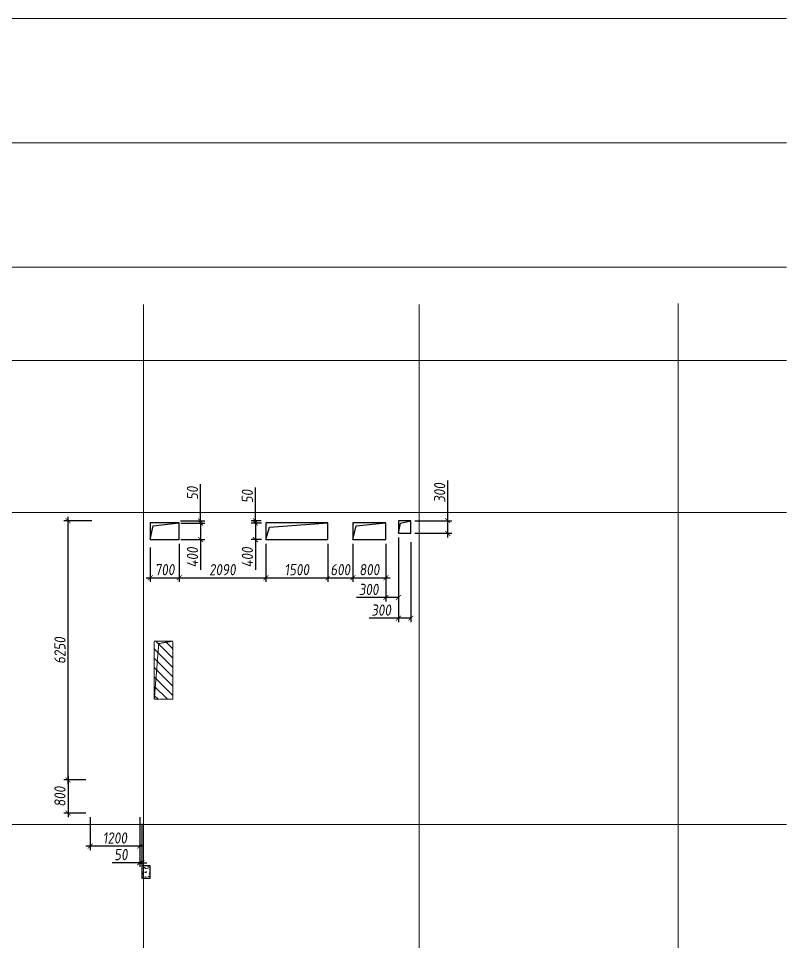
# Model space of a CAD drawing. Header units: millimetres. Extents: x -233751 to 529254, y -907864 to 285890.
# Drawn here: x 382050 to 400588, y 72340 to 94601 of the extents above; entities that cross this region are included whole.
import ezdxf

# ---------------------------------------------------------------- set-up
doc = ezdxf.new("R2010")
doc.units = ezdxf.units.MM
doc.linetypes.add('ADSK_Штриховая_ш2 п1', pattern=[3, 2, -1])
doc.linetypes.add('осевая', pattern=[2, 1.25, -0.25, 0.25, -0.25])
doc.layers.get('0').update_dxf_attribs({"lineweight": 30})
doc.layers.get('Defpoints').update_dxf_attribs({"lineweight": 0})
doc.layers.add('АР_Закладка сущ.проема', color=7, linetype='Continuous', lineweight=30, true_color=0xc70000)
for name, color, linetype, lineweight in [('АР_Перегородки газоблок_Штрих', 165, 'Continuous', 5), ('КР_Новые отверстия', 5, 'Continuous', 30), ('КР_Оси', 7, 'Continuous', 5), ('КР_Размеры отверстия', 7, 'Continuous', 5), ('КР_Сущ отверстия', 6, 'Continuous', 15)]:
    doc.layers.add(name, color=color, linetype=linetype, lineweight=lineweight)
doc.styles.add('ISOCPEUR', font='isocpeur.ttf', dxfattribs={"width": 0.85, "oblique": 7})
doc.dimstyles.new('R_100', dxfattribs={"dimtxt": 270, "dimasz": 120, "dimexe": 100, "dimexo": 100, "dimgap": 60, "dimtad": 1, "dimdec": 0, "dimrnd": 5, "dimzin": 0, "dimdsep": 46, "dimtxsty": 'ISOCPEUR', "dimblk": 'ARCHTICK', "dimcen": 0, "dimdle": 100, "dimclrd": 256, "dimclre": 256, "dimclrt": 256, "dimadec": 0, "dimazin": 0, "dimtfac": 2, "dimtdec": 0, "dimtmove": 0, "dimatfit": 3, "dimfxl": 1, "dimtvp": 3, "dimtfill": 1, "dimtolj": 1, "dimtzin": 0, "dimarcsym": 0})

# ---------------------------------------------------------------- blocks, each defined once
blk = doc.blocks.new('*U1878')
at = {"color": 0, "linetype": 'ByBlock', "lineweight": -2, "ltscale": 10}
blk.add_line((0, 0), (-74924, 0), dxfattribs=at)
blk = doc.blocks.new('*U1879')
at = {"color": 0, "linetype": 'ByBlock', "lineweight": -2, "ltscale": 10}
blk.add_line((0, 0), (-74924, 0), dxfattribs=at)
blk = doc.blocks.new('*U1880')
at = {"color": 0, "linetype": 'ByBlock', "lineweight": -2, "ltscale": 10}
blk.add_line((0, 0), (-74924, 0), dxfattribs=at)
blk = doc.blocks.new('*U1881')
at = {"color": 0, "linetype": 'ByBlock', "lineweight": -2, "ltscale": 10}
blk.add_line((0, 0), (-74924, 0), dxfattribs=at)
blk = doc.blocks.new('*U1882')
at = {"color": 0, "linetype": 'ByBlock', "lineweight": -2, "ltscale": 10}
blk.add_line((0, 0), (-74924, 0), dxfattribs=at)
blk = doc.blocks.new('*U1883')
at = {"color": 0, "linetype": 'ByBlock', "lineweight": -2, "ltscale": 10}
blk.add_line((0, 0), (-74924, 0), dxfattribs=at)
blk = doc.blocks.new('*U1895')
at = {"color": 0, "linetype": 'ByBlock', "lineweight": -2, "ltscale": 10}
blk.add_line((0, 0), (0, -34307), dxfattribs=at)
blk = doc.blocks.new('*U1896')
at = {"color": 0, "linetype": 'ByBlock', "lineweight": -2, "ltscale": 10}
blk.add_line((0, 0), (0, -34307), dxfattribs=at)
blk = doc.blocks.new('*U1897')
at = {"color": 0, "linetype": 'ByBlock', "lineweight": -2, "ltscale": 10}
blk.add_line((0, 0), (0, -34307), dxfattribs=at)
blk = doc.blocks.new('_ArchTick')
at = {"color": 0, "linetype": 'ByBlock', "const_width": 0.15}
blk.add_lwpolyline([(-0.5, -0.5), (0.5, 0.5)], dxfattribs=at)
blk = doc.blocks.new('*D141')
at = {"layer": 'Defpoints', "color": 0, "transparency": 16777216}
for p in [(385230, 81942), (385930, 82033)]:
    blk.add_point(p, dxfattribs=at)
at = {"layer": 'КР_Размеры отверстия', "lineweight": -2, "transparency": 16777216}
for p, q in [((385930, 81933), (385930, 81013)), ((385230, 81842), (385230, 81013)), ((385130, 81113), (386030, 81113))]:
    blk.add_line(p, q, dxfattribs=at)
at = {"layer": 'КР_Размеры отверстия', "lineweight": -2, "transparency": 16777216, "xscale": 120, "yscale": 120, "zscale": 120, "rotation": 180}
blk.add_blockref('_ArchTick', (385230, 81113), dxfattribs=at)
at = {"layer": 'КР_Размеры отверстия', "lineweight": -2, "transparency": 16777216, "xscale": 120, "yscale": 120, "zscale": 120}
blk.add_blockref('_ArchTick', (385930, 81113), dxfattribs=at)
at = {"layer": 'КР_Размеры отверстия', "transparency": 16777216, "insert": (385580, 81308), "char_height": 270, "attachment_point": 5, "style": 'ISOCPEUR', "bg_fill": 3, "box_fill_scale": 1.1, "bg_fill_color": 256, "bg_fill_true_color": 13158600, "bg_fill_transparency": 0}
blk.add_mtext('\\A1;700', dxfattribs=at)
at = {"layer": 'Defpoints', "color": 0, "transparency": 16777216}
blk.add_point((385930, 81113), dxfattribs=at)
blk = doc.blocks.new('*D142')
at = {"layer": 'Defpoints', "color": 0, "transparency": 16777216}
for p in [(385930, 82033), (388020, 82033), (388020, 81113)]:
    blk.add_point(p, dxfattribs=at)
at = {"layer": 'КР_Размеры отверстия', "lineweight": -2, "transparency": 16777216}
for p, q in [((385930, 81933), (385930, 81013)), ((388020, 81933), (388020, 81013)), ((385830, 81113), (388120, 81113))]:
    blk.add_line(p, q, dxfattribs=at)
at = {"layer": 'КР_Размеры отверстия', "lineweight": -2, "transparency": 16777216, "xscale": 120, "yscale": 120, "zscale": 120, "rotation": 180}
blk.add_blockref('_ArchTick', (385930, 81113), dxfattribs=at)
at = {"layer": 'КР_Размеры отверстия', "lineweight": -2, "transparency": 16777216, "xscale": 120, "yscale": 120, "zscale": 120}
blk.add_blockref('_ArchTick', (388020, 81113), dxfattribs=at)
at = {"layer": 'КР_Размеры отверстия', "transparency": 16777216, "insert": (386975, 81308), "char_height": 270, "attachment_point": 5, "style": 'ISOCPEUR', "bg_fill": 3, "box_fill_scale": 1.1, "bg_fill_color": 256, "bg_fill_true_color": 13158600, "bg_fill_transparency": 0}
blk.add_mtext('\\A1;2090', dxfattribs=at)
blk = doc.blocks.new('*D143')
at = {"layer": 'Defpoints', "color": 0, "transparency": 16777216}
for p in [(388020, 82033), (389520, 82033), (389520, 81113)]:
    blk.add_point(p, dxfattribs=at)
at = {"layer": 'КР_Размеры отверстия', "lineweight": -2, "transparency": 16777216}
for p, q in [((388020, 81933), (388020, 81013)), ((389520, 81933), (389520, 81013)), ((387920, 81113), (389620, 81113))]:
    blk.add_line(p, q, dxfattribs=at)
at = {"layer": 'КР_Размеры отверстия', "lineweight": -2, "transparency": 16777216, "xscale": 120, "yscale": 120, "zscale": 120, "rotation": 180}
blk.add_blockref('_ArchTick', (388020, 81113), dxfattribs=at)
at = {"layer": 'КР_Размеры отверстия', "lineweight": -2, "transparency": 16777216, "xscale": 120, "yscale": 120, "zscale": 120}
blk.add_blockref('_ArchTick', (389520, 81113), dxfattribs=at)
at = {"layer": 'КР_Размеры отверстия', "transparency": 16777216, "insert": (388770, 81308), "char_height": 270, "attachment_point": 5, "style": 'ISOCPEUR', "bg_fill": 3, "box_fill_scale": 1.1, "bg_fill_color": 256, "bg_fill_true_color": 13158600, "bg_fill_transparency": 0}
blk.add_mtext('\\A1;1500', dxfattribs=at)
blk = doc.blocks.new('*D144')
at = {"layer": 'Defpoints', "color": 0, "transparency": 16777216}
for p in [(389520, 82033), (390120, 82033)]:
    blk.add_point(p, dxfattribs=at)
at = {"layer": 'КР_Размеры отверстия', "lineweight": -2, "transparency": 16777216}
for p, q in [((389520, 81933), (389520, 81013)), ((390120, 81933), (390120, 81013)), ((389420, 81113), (390220, 81113))]:
    blk.add_line(p, q, dxfattribs=at)
at = {"layer": 'КР_Размеры отверстия', "lineweight": -2, "transparency": 16777216, "xscale": 120, "yscale": 120, "zscale": 120, "rotation": 180}
blk.add_blockref('_ArchTick', (389520, 81113), dxfattribs=at)
at = {"layer": 'КР_Размеры отверстия', "lineweight": -2, "transparency": 16777216, "xscale": 120, "yscale": 120, "zscale": 120}
blk.add_blockref('_ArchTick', (390120, 81113), dxfattribs=at)
at = {"layer": 'КР_Размеры отверстия', "transparency": 16777216, "insert": (389820, 81308), "char_height": 270, "attachment_point": 5, "style": 'ISOCPEUR', "bg_fill": 3, "box_fill_scale": 1.1, "bg_fill_color": 256, "bg_fill_true_color": 13158600, "bg_fill_transparency": 0}
blk.add_mtext('\\A1;600', dxfattribs=at)
at = {"layer": 'Defpoints', "color": 0, "transparency": 16777216}
blk.add_point((390120, 81113), dxfattribs=at)
blk = doc.blocks.new('*D145')
at = {"layer": 'Defpoints', "color": 0, "transparency": 16777216}
for p in [(390120, 82033), (390920, 82033), (390920, 81113)]:
    blk.add_point(p, dxfattribs=at)
at = {"layer": 'КР_Размеры отверстия', "lineweight": -2, "transparency": 16777216}
for p, q in [((390120, 81933), (390120, 81013)), ((390920, 81933), (390920, 81013)), ((390020, 81113), (391020, 81113))]:
    blk.add_line(p, q, dxfattribs=at)
at = {"layer": 'КР_Размеры отверстия', "lineweight": -2, "transparency": 16777216, "xscale": 120, "yscale": 120, "zscale": 120, "rotation": 180}
blk.add_blockref('_ArchTick', (390120, 81113), dxfattribs=at)
at = {"layer": 'КР_Размеры отверстия', "lineweight": -2, "transparency": 16777216, "xscale": 120, "yscale": 120, "zscale": 120}
blk.add_blockref('_ArchTick', (390920, 81113), dxfattribs=at)
at = {"layer": 'КР_Размеры отверстия', "transparency": 16777216, "insert": (390520, 81308), "char_height": 270, "attachment_point": 5, "style": 'ISOCPEUR', "bg_fill": 3, "box_fill_scale": 1.1, "bg_fill_color": 256, "bg_fill_true_color": 13158600, "bg_fill_transparency": 0}
blk.add_mtext('\\A1;800', dxfattribs=at)
blk = doc.blocks.new('*D146')
at = {"layer": 'Defpoints', "color": 0, "transparency": 16777216}
for p in [(391221, 82185), (390920, 82033), (391221, 80637)]:
    blk.add_point(p, dxfattribs=at)
at = {"layer": 'КР_Размеры отверстия', "lineweight": -2, "transparency": 16777216}
for p, q in [((390920, 81933), (390920, 80537)), ((391221, 82085), (391221, 80537)), ((390920, 80637), (390210, 80637)), ((391221, 80637), (390820, 80637))]:
    blk.add_line(p, q, dxfattribs=at)
at = {"layer": 'КР_Размеры отверстия', "lineweight": -2, "transparency": 16777216, "xscale": 120, "yscale": 120, "zscale": 120, "rotation": 180}
blk.add_blockref('_ArchTick', (390920, 80637), dxfattribs=at)
at = {"layer": 'КР_Размеры отверстия', "lineweight": -2, "transparency": 16777216, "xscale": 120, "yscale": 120, "zscale": 120}
blk.add_blockref('_ArchTick', (391221, 80637), dxfattribs=at)
at = {"layer": 'КР_Размеры отверстия', "transparency": 16777216, "insert": (390505, 80832), "char_height": 270, "attachment_point": 5, "style": 'ISOCPEUR', "bg_fill": 3, "box_fill_scale": 1.1, "bg_fill_color": 256, "bg_fill_true_color": 13158600, "bg_fill_transparency": 0}
blk.add_mtext('\\A1;300', dxfattribs=at)
blk = doc.blocks.new('*D147')
at = {"layer": 'Defpoints', "color": 0, "transparency": 16777216}
for p in [(391221, 82185), (391520, 82072), (391520, 80139)]:
    blk.add_point(p, dxfattribs=at)
at = {"layer": 'КР_Размеры отверстия', "lineweight": -2, "transparency": 16777216}
for p, q in [((391221, 82085), (391221, 80039)), ((391520, 81972), (391520, 80039)), ((391221, 80139), (390512, 80139)), ((391520, 80139), (391121, 80139))]:
    blk.add_line(p, q, dxfattribs=at)
at = {"layer": 'КР_Размеры отверстия', "lineweight": -2, "transparency": 16777216, "xscale": 120, "yscale": 120, "zscale": 120, "rotation": 180}
blk.add_blockref('_ArchTick', (391221, 80139), dxfattribs=at)
at = {"layer": 'КР_Размеры отверстия', "lineweight": -2, "transparency": 16777216, "xscale": 120, "yscale": 120, "zscale": 120}
blk.add_blockref('_ArchTick', (391520, 80139), dxfattribs=at)
at = {"layer": 'КР_Размеры отверстия', "transparency": 16777216, "insert": (390807, 80334), "char_height": 270, "attachment_point": 5, "style": 'ISOCPEUR', "bg_fill": 3, "box_fill_scale": 1.1, "bg_fill_color": 256, "bg_fill_true_color": 13158600, "bg_fill_transparency": 0}
blk.add_mtext('\\A1;300', dxfattribs=at)
blk = doc.blocks.new('*D148')
at = {"layer": 'Defpoints', "color": 0, "transparency": 16777216}
for p in [(385872, 82433), (386445, 82433), (385872, 82033)]:
    blk.add_point(p, dxfattribs=at)
at = {"layer": 'КР_Размеры отверстия', "lineweight": -2, "transparency": 16777216}
for p, q in [((385972, 82433), (386545, 82433)), ((386445, 82433), (386445, 81933)), ((385972, 82033), (386545, 82033)), ((386445, 82033), (386445, 81301))]:
    blk.add_line(p, q, dxfattribs=at)
at = {"layer": 'КР_Размеры отверстия', "lineweight": -2, "transparency": 16777216, "xscale": 120, "yscale": 120, "zscale": 120}
for p, rotation in [((386445, 82433), 90), ((386445, 82033), 270)]:
    blk.add_blockref('_ArchTick', p, dxfattribs=dict(at, rotation=rotation))
at = {"layer": 'КР_Размеры отверстия', "transparency": 16777216, "insert": (386250, 81607), "char_height": 270, "attachment_point": 5, "rotation": 90, "style": 'ISOCPEUR', "bg_fill": 3, "box_fill_scale": 1.1, "bg_fill_color": 256, "bg_fill_true_color": 13158600, "bg_fill_transparency": 0}
blk.add_mtext('\\A1;400', dxfattribs=at)
blk = doc.blocks.new('*D149')
at = {"layer": 'Defpoints', "color": 0, "transparency": 16777216}
for p in [(385860, 82486), (385872, 82433), (386445, 82486)]:
    blk.add_point(p, dxfattribs=at)
at = {"layer": 'КР_Размеры отверстия', "lineweight": -2, "transparency": 16777216}
for p, q in [((386445, 82486), (386445, 83369)), ((385960, 82486), (386545, 82486)), ((385972, 82433), (386545, 82433)), ((386445, 82433), (386445, 82486)), ((386445, 82433), (386445, 82313))]:
    blk.add_line(p, q, dxfattribs=at)
at = {"layer": 'КР_Размеры отверстия', "lineweight": -2, "transparency": 16777216, "xscale": 120, "yscale": 120, "zscale": 120}
for p, rotation in [((386445, 82486), 270), ((386445, 82433), 90)]:
    blk.add_blockref('_ArchTick', p, dxfattribs=dict(at, rotation=rotation))
at = {"layer": 'КР_Размеры отверстия', "transparency": 16777216, "insert": (386250, 83154), "char_height": 270, "attachment_point": 5, "rotation": 90, "style": 'ISOCPEUR', "bg_fill": 3, "box_fill_scale": 1.1, "bg_fill_color": 256, "bg_fill_true_color": 13158600, "bg_fill_transparency": 0}
blk.add_mtext('\\A1;50', dxfattribs=at)
blk = doc.blocks.new('*D150')
at = {"layer": 'Defpoints', "color": 0, "transparency": 16777216}
for p in [(387770, 82433), (388020, 82433), (388020, 82033)]:
    blk.add_point(p, dxfattribs=at)
at = {"layer": 'КР_Размеры отверстия', "lineweight": -2, "transparency": 16777216}
for p, q in [((387920, 82433), (387670, 82433)), ((387770, 82433), (387770, 81933)), ((387920, 82033), (387670, 82033)), ((387770, 82033), (387770, 81301))]:
    blk.add_line(p, q, dxfattribs=at)
at = {"layer": 'КР_Размеры отверстия', "lineweight": -2, "transparency": 16777216, "xscale": 120, "yscale": 120, "zscale": 120}
for p, rotation in [((387770, 82433), 90), ((387770, 82033), 270)]:
    blk.add_blockref('_ArchTick', p, dxfattribs=dict(at, rotation=rotation))
at = {"layer": 'КР_Размеры отверстия', "transparency": 16777216, "insert": (387575, 81607), "char_height": 270, "attachment_point": 5, "rotation": 90, "style": 'ISOCPEUR', "bg_fill": 3, "box_fill_scale": 1.1, "bg_fill_color": 256, "bg_fill_true_color": 13158600, "bg_fill_transparency": 0}
blk.add_mtext('\\A1;400', dxfattribs=at)
blk = doc.blocks.new('*D151')
at = {"layer": 'Defpoints', "color": 0, "transparency": 16777216}
for p in [(387770, 82486), (388007, 82486), (388020, 82433)]:
    blk.add_point(p, dxfattribs=at)
at = {"layer": 'КР_Размеры отверстия', "lineweight": -2, "transparency": 16777216}
for p, q in [((387770, 82486), (387770, 83290)), ((387907, 82486), (387670, 82486)), ((387920, 82433), (387670, 82433)), ((387770, 82433), (387770, 82486)), ((387770, 82433), (387770, 82313))]:
    blk.add_line(p, q, dxfattribs=at)
at = {"layer": 'КР_Размеры отверстия', "lineweight": -2, "transparency": 16777216, "xscale": 120, "yscale": 120, "zscale": 120}
for p, rotation in [((387770, 82486), 270), ((387770, 82433), 90)]:
    blk.add_blockref('_ArchTick', p, dxfattribs=dict(at, rotation=rotation))
at = {"layer": 'КР_Размеры отверстия', "transparency": 16777216, "insert": (387575, 83076), "char_height": 270, "attachment_point": 5, "rotation": 90, "style": 'ISOCPEUR', "bg_fill": 3, "box_fill_scale": 1.1, "bg_fill_color": 256, "bg_fill_true_color": 13158600, "bg_fill_transparency": 0}
blk.add_mtext('\\A1;50', dxfattribs=at)
blk = doc.blocks.new('*D152')
at = {"layer": 'Defpoints', "color": 0, "transparency": 16777216}
for p in [(391520, 82486), (392411, 82486), (391520, 82185)]:
    blk.add_point(p, dxfattribs=at)
at = {"layer": 'КР_Размеры отверстия', "lineweight": -2, "transparency": 16777216}
for p, q in [((392411, 82486), (392411, 83456)), ((391620, 82486), (392511, 82486)), ((392411, 82085), (392411, 82486)), ((391620, 82185), (392511, 82185))]:
    blk.add_line(p, q, dxfattribs=at)
at = {"layer": 'КР_Размеры отверстия', "lineweight": -2, "transparency": 16777216, "xscale": 120, "yscale": 120, "zscale": 120}
for p, rotation in [((392411, 82486), 90), ((392411, 82185), 270)]:
    blk.add_blockref('_ArchTick', p, dxfattribs=dict(at, rotation=rotation))
at = {"layer": 'КР_Размеры отверстия', "transparency": 16777216, "insert": (392216, 83162), "char_height": 270, "attachment_point": 5, "rotation": 90, "style": 'ISOCPEUR', "bg_fill": 3, "box_fill_scale": 1.1, "bg_fill_color": 256, "bg_fill_true_color": 13158600, "bg_fill_transparency": 0}
blk.add_mtext('\\A1;300', dxfattribs=at)
blk = doc.blocks.new('*D153')
at = {"layer": 'Defpoints', "color": 0, "transparency": 16777216}
for p in [(383247, 82486), (383925, 82486), (383780, 76236)]:
    blk.add_point(p, dxfattribs=at)
at = {"layer": 'КР_Размеры отверстия', "lineweight": -2, "transparency": 16777216}
for p, q in [((383825, 82486), (383147, 82486)), ((383247, 76136), (383247, 82586)), ((383680, 76236), (383147, 76236))]:
    blk.add_line(p, q, dxfattribs=at)
at = {"layer": 'КР_Размеры отверстия', "lineweight": -2, "transparency": 16777216, "xscale": 120, "yscale": 120, "zscale": 120}
for p, rotation in [((383247, 82486), 90), ((383247, 76236), 270)]:
    blk.add_blockref('_ArchTick', p, dxfattribs=dict(at, rotation=rotation))
at = {"layer": 'КР_Размеры отверстия', "transparency": 16777216, "insert": (383052, 79361), "char_height": 270, "attachment_point": 5, "rotation": 90, "style": 'ISOCPEUR', "bg_fill": 3, "box_fill_scale": 1.1, "bg_fill_color": 256, "bg_fill_true_color": 13158600, "bg_fill_transparency": 0}
blk.add_mtext('\\A1;6250', dxfattribs=at)
blk = doc.blocks.new('*D154')
at = {"layer": 'Defpoints', "color": 0, "transparency": 16777216}
for p in [(383780, 76236), (383247, 75436), (383780, 75436)]:
    blk.add_point(p, dxfattribs=at)
at = {"layer": 'КР_Размеры отверстия', "lineweight": -2, "transparency": 16777216}
for p, q in [((383680, 76236), (383147, 76236)), ((383247, 76336), (383247, 75336)), ((383680, 75436), (383147, 75436))]:
    blk.add_line(p, q, dxfattribs=at)
at = {"layer": 'КР_Размеры отверстия', "lineweight": -2, "transparency": 16777216, "xscale": 120, "yscale": 120, "zscale": 120}
for p, rotation in [((383247, 76236), 90), ((383247, 75436), 270)]:
    blk.add_blockref('_ArchTick', p, dxfattribs=dict(at, rotation=rotation))
at = {"layer": 'КР_Размеры отверстия', "transparency": 16777216, "insert": (383052, 75836), "char_height": 270, "attachment_point": 5, "rotation": 90, "style": 'ISOCPEUR', "bg_fill": 3, "box_fill_scale": 1.1, "bg_fill_color": 256, "bg_fill_true_color": 13158600, "bg_fill_transparency": 0}
blk.add_mtext('\\A1;800', dxfattribs=at)
blk = doc.blocks.new('*D155')
at = {"layer": 'Defpoints', "color": 0, "transparency": 16777216}
for p in [(383780, 75436), (384980, 75436), (383780, 74642)]:
    blk.add_point(p, dxfattribs=at)
at = {"layer": 'КР_Размеры отверстия', "lineweight": -2, "transparency": 16777216}
for p, q in [((383780, 75336), (383780, 74542)), ((384980, 75336), (384980, 74542)), ((385080, 74642), (383680, 74642))]:
    blk.add_line(p, q, dxfattribs=at)
at = {"layer": 'КР_Размеры отверстия', "lineweight": -2, "transparency": 16777216, "xscale": 120, "yscale": 120, "zscale": 120, "rotation": 180}
blk.add_blockref('_ArchTick', (383780, 74642), dxfattribs=at)
at = {"layer": 'КР_Размеры отверстия', "lineweight": -2, "transparency": 16777216, "xscale": 120, "yscale": 120, "zscale": 120}
blk.add_blockref('_ArchTick', (384980, 74642), dxfattribs=at)
at = {"layer": 'КР_Размеры отверстия', "transparency": 16777216, "insert": (384380, 74837), "char_height": 270, "attachment_point": 5, "style": 'ISOCPEUR', "bg_fill": 3, "box_fill_scale": 1.1, "bg_fill_color": 256, "bg_fill_true_color": 13158600, "bg_fill_transparency": 0}
blk.add_mtext('\\A1;1200', dxfattribs=at)
blk = doc.blocks.new('*D156')
at = {"layer": 'Defpoints', "color": 0, "transparency": 16777216}
for p in [(384980, 75436), (385030, 75280), (385030, 74242)]:
    blk.add_point(p, dxfattribs=at)
at = {"layer": 'КР_Размеры отверстия', "lineweight": -2, "transparency": 16777216}
for p, q in [((384980, 75336), (384980, 74142)), ((385030, 75180), (385030, 74142)), ((384980, 74242), (384311, 74242)), ((385030, 74242), (384980, 74242)), ((385030, 74242), (385150, 74242))]:
    blk.add_line(p, q, dxfattribs=at)
at = {"layer": 'КР_Размеры отверстия', "lineweight": -2, "transparency": 16777216, "xscale": 120, "yscale": 120, "zscale": 120}
blk.add_blockref('_ArchTick', (384980, 74242), dxfattribs=at)
at = {"layer": 'КР_Размеры отверстия', "lineweight": -2, "transparency": 16777216, "xscale": 120, "yscale": 120, "zscale": 120, "rotation": 180}
blk.add_blockref('_ArchTick', (385030, 74242), dxfattribs=at)
at = {"layer": 'КР_Размеры отверстия', "transparency": 16777216, "insert": (384525, 74437), "char_height": 270, "attachment_point": 5, "style": 'ISOCPEUR', "bg_fill": 3, "box_fill_scale": 1.1, "bg_fill_color": 256, "bg_fill_true_color": 13158600, "bg_fill_transparency": 0}
blk.add_mtext('\\A1;50', dxfattribs=at)

msp = doc.modelspace()

# ---------------------------------------------------------------- hatches: boundary and pattern name
at = {"layer": 'АР_Перегородки газоблок_Штрих', "ltscale": 100}
h = msp.add_hatch(dxfattribs=at)
h.set_pattern_fill('AR-CONC', color=256, scale=30)
h.set_pattern_definition([(50, (4e-07, 3e-08), (215.178055, -18.82564), [22.5, -247.5]), (355, (4e-07, 3e-08), (-41.6254, 225.65764), [18, -198]), (100.451444, (17.93, -1.57), (173.55265, 206.832), [19.12206, -210.34263]), (46.1842, (4e-07, 60), (320.1724, -49.65578), [33.75, -371.25]), (96.63564, (26.68, 55.86), (280.39858, 292.23558), [28.6831, -315.51413]), (351.18416, (4e-07, 60), (280.39858, 292.23558), [27, -297]), (21, (30, 45), (179.072116, -120.78567), [22.5, -247.5]), (326, (30, 45), (72.9946, 217.54501), [18, -198]), (71.451445, (44.92, 34.93), (252.06671, 96.75935), [19.12206, -210.34263]), (37.5, (4e-07, 3e-08), (3.647957, 99.868156), [0, -195.6, 0, -201, 0, -198.75]), (7.5, (4e-07, 3e-08), (78.92086, 118.323514), [0, -114.6, 0, -191.1, 0, -75.75]), (327.5, (-66.9, 3e-08), (160.146731, -6.766462), [0, -75, 0, -234, 0, -310.5]), (317.5, (-96.9, 3e-08), (174.95585, 30.031495), [0, -97.5, 0, -155.4, 0, -220.5])])
h.paths.add_polyline_path([(385029.6, 74165.2), (385029.6, 73865.4), (385229.6, 73865.4), (385229.6, 74165.2)])
at = {"layer": 'КР_Сущ отверстия'}
h = msp.add_hatch(dxfattribs=at)
h.set_pattern_fill('ANSI31', scale=50, angle=90, style=0)
h.paths.add_polyline_path([(385329.6, 78185.7), (385779.6, 78185.7), (385779.6, 79585.7), (385329.6, 79585.7)])

# ---------------------------------------------------------------- linework, layer by layer
at = {"layer": 'АР_Закладка сущ.проема', "ltscale": 100}
msp.add_lwpolyline([(385229.6, 74165.2), (385029.6, 74165.2), (385029.6, 73865.4), (385229.6, 73865.4)], close=True, dxfattribs=at)
at = {"layer": 'КР_Новые отверстия'}
for points in [[(385229.6, 82033.4), (385929.6, 82033.4), (385929.6, 82433.4), (385229.6, 82433.4)], [(388019.6, 82033.4), (389519.6, 82033.4), (389519.6, 82433.4), (388019.6, 82433.4)], [(390119.6, 82033.4), (390919.6, 82033.4), (390919.6, 82433.4), (390119.6, 82433.4)], [(391221.5, 82185), (391519.6, 82185), (391519.6, 82485.7), (391221.5, 82485.7)]]:
    msp.add_lwpolyline(points, close=True, dxfattribs=at)
for points in [[(385229.6, 82033.4), (385298, 82365.4), (385929.6, 82433.4)], [(388019.6, 82033.4), (388108.8, 82330.8), (389519.6, 82433.4)], [(390119.6, 82033.4), (390202.9, 82362.5), (390919.6, 82433.4)], [(391221.5, 82185), (391273.1, 82430), (391519.6, 82485.7)]]:
    msp.add_lwpolyline(points, dxfattribs=at)
at = {"layer": 'КР_Сущ отверстия', "linetype": 'ADSK_Штриховая_ш2 п1'}
msp.add_lwpolyline([(385329.6, 79585.7), (385779.6, 79585.7), (385779.6, 78185.7), (385329.6, 78185.7)], close=True, dxfattribs=at)
msp.add_lwpolyline([(385329.6, 78185.7), (385436.3, 79526.2), (385779.6, 79585.7)], dxfattribs=at)

# ---------------------------------------------------------------- block references
at = {"layer": 'КР_Оси', "linetype": 'осевая'}
for name, p in [('*U1883', (400588, 94600.7)), ('*U1882', (400588, 91600.7)), ('*U1881', (400588, 88600.7)), ('*U1897', (397969.6, 87726.9)), ('*U1895', (385069.6, 87701.9)), ('*U1896', (391719.6, 87701.9)), ('*U1880', (400588, 86350.7)), ('*U1879', (400588, 82685.7)), ('*U1878', (400588, 75165.7))]:
    msp.add_blockref(name, p, dxfattribs=at)

# ---------------------------------------------------------------- next in the draw order: dimensions: what is measured, and where the dimension line sits
at = {"layer": 'КР_Размеры отверстия'}
dim = msp.add_linear_dim(base=(383247.2, 82485.7), p1=(383779.6, 76235.7), p2=(383924.6, 82485.7), angle=90, dimstyle='R_100', override={"dimpost": '\\X'}, dxfattribs=at)
dim.commit()
dim.dimension.update_dxf_attribs({"geometry": '*D153', "text_midpoint": (383052.2, 79360.7)})
dim = msp.add_linear_dim(base=(385929.6, 81113.3), p1=(385229.6, 81942), p2=(385929.6, 82033.4), dimstyle='R_100', override={"dimpost": '\\X'}, dxfattribs=at)
dim.commit()
dim.dimension.update_dxf_attribs({"geometry": '*D141', "text_midpoint": (385579.6, 81308.3)})

# ---------------------------------------------------------------- next in the draw order: dimensions: what is measured, and where the dimension line sits
dim = msp.add_linear_dim(base=(388019.6, 81113.3), p1=(385929.6, 82033.4), p2=(388019.6, 82033.4), dimstyle='R_100', override={"dimpost": '\\X'}, dxfattribs=at)
dim.commit()
dim.dimension.update_dxf_attribs({"geometry": '*D142', "text_midpoint": (386974.6, 81308.3)})
dim = msp.add_linear_dim(base=(383247.2, 75435.7), p1=(383779.6, 76235.7), p2=(383779.6, 75435.7), angle=90, dimstyle='R_100', override={"dimpost": '\\X'}, dxfattribs=at)
dim.commit()
dim.dimension.update_dxf_attribs({"geometry": '*D154', "text_midpoint": (383052.2, 75835.7)})

# ---------------------------------------------------------------- next in the draw order: dimensions: what is measured, and where the dimension line sits
dim = msp.add_linear_dim(base=(386444.7, 82433.4), p1=(385872.2, 82033.4), p2=(385872.2, 82433.4), angle=90, dimstyle='R_100', override={"dimpost": '\\X'}, dxfattribs=at)
dim.commit()
dim.dimension.update_dxf_attribs({"geometry": '*D148', "text_midpoint": (386444.7, 81607.3), "dimtype": 160})
for base, p1, p2, picture, middle in [((389519.6, 81113.3), (388019.6, 82033.4), (389519.6, 82033.4), '*D143', (388769.6, 81308.3)), ((383779.6, 74641.6), (384979.6, 75435.7), (383779.6, 75435.7), '*D155', (384379.6, 74836.6))]:
    dim = msp.add_linear_dim(base=base, p1=p1, p2=p2, dimstyle='R_100', override={"dimpost": '\\X'}, dxfattribs=at)
    dim.commit()
    dim.dimension.update_dxf_attribs({"geometry": picture, "text_midpoint": middle})

# ---------------------------------------------------------------- next in the draw order: dimensions: what is measured, and where the dimension line sits
for base, p1, p2, picture, middle in [((386444.7, 82485.7), (385872.2, 82433.4), (385859.8, 82485.7), '*D149', (386444.7, 83154.2)), ((387769.8, 82433.4), (388019.6, 82033.4), (388019.6, 82433.4), '*D150', (387769.8, 81607.3))]:
    dim = msp.add_linear_dim(base=base, p1=p1, p2=p2, angle=90, dimstyle='R_100', override={"dimpost": '\\X'}, dxfattribs=at)
    dim.commit()
    dim.dimension.update_dxf_attribs({"geometry": picture, "text_midpoint": middle, "dimtype": 160})
dim = msp.add_linear_dim(base=(390119.6, 81113.3), p1=(389519.6, 82033.4), p2=(390119.6, 82033.4), dimstyle='R_100', override={"dimpost": '\\X'}, dxfattribs=at)
dim.commit()
dim.dimension.update_dxf_attribs({"geometry": '*D144', "text_midpoint": (389819.6, 81308.3)})
dim = msp.add_linear_dim(base=(385029.6, 74241.6), p1=(384979.6, 75435.7), p2=(385029.6, 75280.1), dimstyle='R_100', override={"dimpost": '\\X'}, dxfattribs=at)
dim.commit()
dim.dimension.update_dxf_attribs({"geometry": '*D156', "text_midpoint": (384525.3, 74241.6), "dimtype": 160})

# ---------------------------------------------------------------- next in the draw order: dimensions: what is measured, and where the dimension line sits
dim = msp.add_linear_dim(base=(387769.8, 82485.7), p1=(388019.6, 82433.4), p2=(388007.2, 82485.7), angle=90, dimstyle='R_100', override={"dimpost": '\\X'}, dxfattribs=at)
dim.commit()
dim.dimension.update_dxf_attribs({"geometry": '*D151', "text_midpoint": (387769.8, 83075.6), "dimtype": 160})
dim = msp.add_linear_dim(base=(390919.6, 81113.3), p1=(390119.6, 82033.4), p2=(390919.6, 82033.4), dimstyle='R_100', override={"dimpost": '\\X'}, dxfattribs=at)
dim.commit()
dim.dimension.update_dxf_attribs({"geometry": '*D145', "text_midpoint": (390519.6, 81308.3)})

# ---------------------------------------------------------------- next in the draw order: dimensions: what is measured, and where the dimension line sits
dim = msp.add_linear_dim(base=(391221.5, 80637.5), p1=(390919.6, 82033.4), p2=(391221.5, 82185), dimstyle='R_100', override={"dimpost": '\\X'}, dxfattribs=at)
dim.commit()
dim.dimension.update_dxf_attribs({"geometry": '*D146', "text_midpoint": (390505, 80637.5), "dimtype": 160})

# ---------------------------------------------------------------- next in the draw order: dimensions: what is measured, and where the dimension line sits
dim = msp.add_linear_dim(base=(391519.6, 80139.3), p1=(391221.5, 82185), p2=(391519.6, 82072.1), dimstyle='R_100', override={"dimpost": '\\X'}, dxfattribs=at)
dim.commit()
dim.dimension.update_dxf_attribs({"geometry": '*D147', "text_midpoint": (390806.9, 80139.3), "dimtype": 160})

# ---------------------------------------------------------------- next in the draw order: dimensions: what is measured, and where the dimension line sits
dim = msp.add_linear_dim(base=(392411.3, 82485.7), p1=(391519.6, 82185), p2=(391519.6, 82485.7), angle=90, dimstyle='R_100', override={"dimpost": '\\X'}, dxfattribs=at)
dim.commit()
dim.dimension.update_dxf_attribs({"geometry": '*D152', "text_midpoint": (392411.3, 83161.7), "dimtype": 160})

doc.saveas('drawing.dxf')
